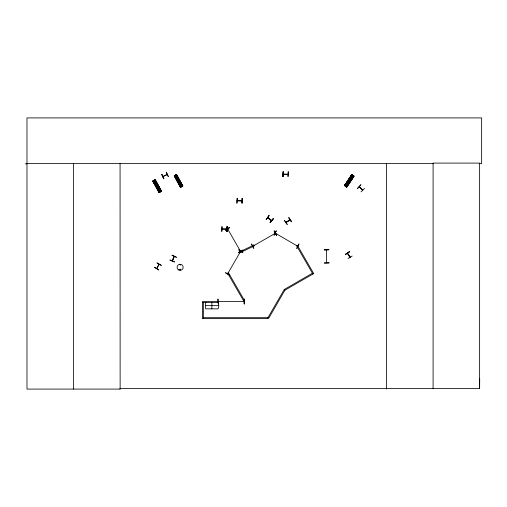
<?xml version="1.0" encoding="UTF-8"?>
<svg xmlns="http://www.w3.org/2000/svg" width="507" height="507" viewBox="0 0 507 507"><rect width="100%" height="100%" fill="white"/><g stroke="black" fill="none" stroke-linecap="round" stroke-linejoin="round"><path stroke-width="0.76" d="M479.28 163.628L481.65 163.628L481.65 117.916L26.985 117.916L26.985 389.084L120.134 389.084L120.07 388.552L479.628 388.552L479.698 378.748M275.244 233.239L274.762 233.391L275.206 233.106L297.647 246.193M297.248 245.971L297.672 246.187M162.861 176.506L167.209 174.364M228.061 273.463L227.808 273.869L227.928 273.317M359.292 186.874L359.761 187.001M179.814 269.483C180.479 270.77 180.435 268.38 179.852 269.642M267.664 217.725L271.613 220.513M253.266 246.015L252.822 245.996M172.241 260.744L172.576 260.478M172.405 260.826L174.237 256.365L173.869 256.827M167.272 174.56L162.981 176.632M362.797 190.074L362.505 189.745M227.662 273.786L240.635 251.314M240.584 251.789L240.781 251.396M347.415 253.272L349.95 257.309M347.688 253.62L347.574 253.113M350.153 257.201L349.925 256.84M240.54 251.377L227.637 228.917L228.049 229.183M326.521 249.951L326.514 262.651M169.965 260.173L174.459 261.986M172.253 260.763L173.983 256.403M172.437 260.896L174.288 256.384M179.712 269.458C181.398 268.336 179.668 271.27 179.827 269.261M244.197 301.488L243.658 301.494L244.197 301.659M237.187 200.645L237.625 200.861M222.053 228.987L226.902 229.151M283.172 174.091L287.913 174.313M154.61 267.36L158.716 269.946L154.591 267.392M157.088 262.886L161.315 265.256M156.682 268.45L158.957 264.305M159.204 264.35L156.872 268.501M225.501 272.861L229.722 275.238M227.687 273.742L227.903 273.362M240.762 251.466L240.565 251.821M275.428 233.119L275.599 233.499M275.669 233.48L275.371 233.119M289.624 219.905L290.023 219.721M344.481 185.575L351.725 174.63L354.07 176.163L346.813 187.102L344.481 185.575L351.738 174.636M344.64 185.676L351.883 174.731L344.659 185.689M344.754 185.752L352.042 174.839M345.052 185.949L352.257 174.978M352.39 175.067L345.609 185.391L352.435 175.099M345.349 186.132L345.964 186.538M346.167 186.671L353.36 175.695M353.493 175.79L346.256 186.728L353.537 175.815M346.42 186.842L353.626 175.872M353.677 175.904L346.509 186.899L353.804 175.986M346.668 187.007L353.93 176.075M346.775 187.077L354.019 176.132M271.435 220.691L267.702 217.757L271.568 220.513M180.34 264.908L179.947 264.603L180.251 264.996M268.995 215.589L266.238 219.582L268.976 215.57M266.188 219.537L269.141 215.697M270.111 222.554L273.248 218.853L270.079 222.529M270.136 222.573L273.089 218.732M270.275 222.681L273.229 218.84M218.251 301.488L244.146 301.488L243.759 301.709M243.759 301.469L244.095 301.462M241.928 200.861L237.289 200.62M287.951 174.281L283.153 174.313M361.054 191.868L364.451 188.42M290.055 219.956L286.106 222.408M252.835 246.022L253.227 245.819M274.838 233.321L275.162 233.138M159.794 191.405L160.13 191.221L160.085 191.855M181.424 186.544L181.195 186.069M345.406 254.387L349.551 251.865M348.011 258.551L352.156 256.048M286.322 222.015L285.948 222.224L289.96 219.74M286.005 222.472L290.15 219.899M287.228 224.405L284.446 220.425L287.171 224.436M291.55 221.717L288.787 217.731L291.569 221.705M225.602 230.07L229.766 227.592M251.58 244.076L253.798 248.392L251.548 244.089M238.626 252.625L239.817 251.922M241.015 251.225L242.802 250.173M238.715 252.778L239.912 252.08M241.104 251.377L242.771 250.116L238.594 252.575L239.919 252.099M241.712 251.047L242.91 250.35M252.892 246.212L275.314 233.264L274.946 233.505M312.426 273.222L284.452 289.377L284.921 290.188L268.773 318.168L267.956 317.693L203.351 317.693M152.791 181.088L155.243 179.738L161.53 191.259L159.078 192.609L152.803 181.081L159.135 192.578M153.596 182.165L155.725 181.005M154.02 182.951L156.15 181.785M154.66 184.117L156.79 182.957M155.224 185.156L157.354 183.997M155.864 186.329L157.988 185.163M174.934 176.854L177.057 175.695M175.359 177.634L177.482 176.474M175.992 178.806L178.122 177.646M176.556 179.846L178.686 178.686M177.197 181.012L179.326 179.852M158.602 191.342L160.725 190.182M158.431 191.868L161.264 190.321M158.482 191.957L161.315 190.41M160.06 191.887L160.396 191.703M179.934 186.031L182.064 184.865M179.763 186.557L182.602 185.011M179.814 186.646L182.647 185.099M181.119 186.075L181.443 185.961M180.574 187.197L182.869 185.949M181.474 186.728L181.81 186.544M218.688 301.684L218.263 301.684M237.238 200.645L242.016 200.62L241.592 200.861M217.966 299.155L218.27 303.997M244.45 299.149L244.209 303.997L244.425 299.149M218.739 301.488L218.352 301.709M324.207 249.875L329.049 249.755L324.207 249.907M329.049 262.899L324.207 263.013L329.049 262.86M25.35 163.818L26.985 163.812M26.985 163.628L433.092 163.628M242.302 198.307L242.029 203.149L242.276 198.307M237.168 200.867L242.042 200.867M222.053 226.648L221.806 231.49L221.99 226.648M222.104 228.987L226.851 228.987M202.407 302.483L206.254 302.483M205.398 305.645L218.321 305.645M347.599 253.158L350.147 257.157M297.432 245.825L297.723 245.99M170.041 259.983L174.528 261.821M345.622 186.113L345.894 186.291L345.932 185.695M156.993 263.063L161.232 265.415M225.596 272.684L229.81 275.079M351.148 175.847L353.17 177.184M350.66 176.588L352.676 177.925M349.925 177.697L351.94 179.034M349.266 178.679L351.288 180.017M348.531 179.789L350.552 181.126M345.381 184.554L347.403 185.892M344.836 184.656L347.529 186.437M344.779 184.738L347.472 186.519M345.482 186.246L345.799 186.456M359.406 186.684L362.746 189.986M359.241 186.753L362.689 190.201L359.203 186.791M227.852 228.904L228.03 229.253M347.377 253.215L349.957 257.353M288.844 217.693L291.373 221.832M274.103 231.065L276.556 235.248M312.895 274.04L296.747 246.066L297.565 245.591L313.713 273.571L284.921 290.188L284.104 289.719L267.956 317.693L267.956 318.637L202.407 318.637L202.407 301.545L218.555 301.545L218.555 302.483M182.818 185.974L176.582 174.427L174.129 175.777L180.416 187.298L181.164 186.887L175.238 176.049M182.723 186.025L176.436 174.503L182.704 186.037M176.246 174.611L182.533 186.126M176.157 174.655L182.457 186.17L176.113 174.681M175.98 174.757L182.305 186.253M182.171 186.323L175.885 174.807L182.121 186.354M181.962 186.437L181.31 186.791M175.194 176.075L181.107 186.918M174.687 175.473L181.012 186.969M174.966 176.202L180.879 187.045L174.909 176.227M174.408 175.625L180.745 187.115M155.193 179.763L161.48 191.285M155.06 179.839L161.365 191.348M161.251 191.412L154.965 179.89L161.201 191.437M154.781 179.991L160.751 190.803M154.686 180.042L160.947 191.576M154.641 180.067L160.928 191.589M154.92 180.796L160.465 190.962M160.63 191.754L159.978 192.109M153.539 180.682L159.458 191.526M159.68 192.28L153.374 180.771L159.635 192.305M153.26 180.834L159.502 192.375M153.114 180.91L159.413 192.426L153.076 180.936M152.937 181.012L159.242 192.521M166.397 172.158L168.318 176.613L166.207 172.253M161.796 174.421L163.907 178.787M244.247 299.149L244.279 303.997M217.991 299.155L217.985 301.925M479.628 388.552L479.628 163.102L433.092 163.102L433.092 388.552M386.549 163.628L386.549 389.084M283.134 171.753L283.134 176.601M242.067 198.307L242.067 203.149M227.149 226.648L227.149 231.49M226.971 226.648L226.971 231.49M211.856 302.413L211.856 308.877M203.351 302.483L203.351 318.637M120.064 163.628L120.134 389.084M73.528 163.628L73.528 389.084M205.417 302.761L205.633 308.814L217.852 308.877C219.075 308.484 219.075 302.806 217.852 302.413L205.867 302.413L205.417 302.761M156.093 185.011C156.701 187.083 157.721 183.597 156.093 185.011M177.425 179.7C178.033 181.772 179.06 178.287 177.425 179.7M349.399 179.732C349.931 181.829 351.085 178.382 349.399 179.732M172.012 255.192L176.392 257.264L172.012 255.192M238.734 249.926L242.834 252.524L238.734 249.926M276.271 230.939L274.091 235.273L276.252 230.926M298.953 244.032L296.791 248.373L298.953 244.032M351.693 175.536L345.311 185.194L351.744 175.568M360.838 184.802L357.6 188.42L360.838 184.802M349.412 251.649L345.444 254.444L349.412 251.649M229.665 227.415L225.621 230.096L229.665 227.415M274.281 230.964L276.492 235.28L274.281 230.964M228.435 272.709L227.618 273.178L243.772 301.158L244.589 300.683L228.435 272.709M161.828 174.408L163.748 178.863L161.815 174.414M253.893 245.001L239.355 252.03L239.76 252.879L254.305 245.844L253.893 245.001M283.172 171.753L282.9 176.601L283.172 171.753M288.287 171.753L288.014 176.601L288.261 171.753M237.187 198.307L236.915 203.149L237.187 198.307M227.168 226.648L226.902 231.49L227.168 226.648M180.6 187.197L174.313 175.675L180.581 187.21M178.616 269.927A3.029 3.029 0 0 0 183.16 267.303A3.029 3.029 0 0 0 178.616 264.679A3.029 3.029 0 0 0 178.616 269.927"/></g></svg>
